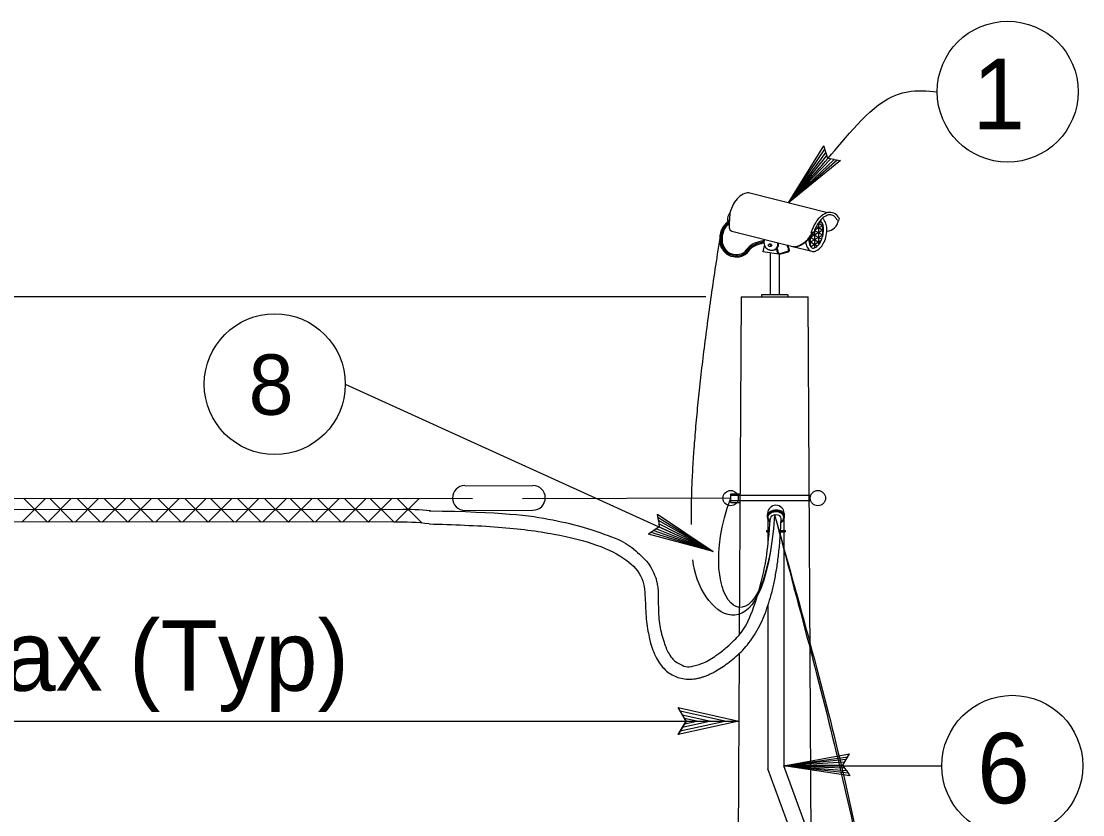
# Model space of a CAD drawing. Extents: x -893 to 867, y -474 to 712.
# Drawn here: x -655 to -549.6, y 111.4 to 190.3 of the extents above; entities that cross this region are included whole.
import ezdxf

# ---------------------------------------------------------------- set-up
doc = ezdxf.new("R2010")
doc.units = 0
for name, color, linetype in [('212 Leaders and Dim Lines', 7, 'Continuous'), ('214 Text and Titles', 7, 'Continuous'), ('221 Structural Steel', 7, 'Continuous'), ('226 Not Assigned', 7, 'Continuous'), ('227 Not Assigned', 7, 'Continuous'), ('230 Wood', 7, 'Continuous'), ('60 Nongeo Data', 7, 'Continuous')]:
    doc.layers.add(name, color=color, linetype=linetype)

msp = doc.modelspace()

# ---------------------------------------------------------------- linework, layer by layer
at = {"layer": '212 Leaders and Dim Lines'}
for p, q in [((-578.78, 172.25), (-575.28, 177.91)), ((-578.78, 172.25), (-575.19, 177.6)), ((-575.09, 177.29), (-578.78, 172.25)), ((-575.09, 177.29), (-575.28, 177.91)), ((-574.9, 176.67), (-575.09, 177.29)), ((-575, 176.98), (-578.78, 172.25)), ((-574.9, 176.67), (-578.78, 172.25)), ((-578.78, 172.25), (-574.58, 176.62)), ((-578.78, 172.25), (-574.27, 176.57)), ((-573.95, 176.51), (-578.78, 172.25)), ((-573.63, 176.46), (-578.78, 172.25)), ((-574.27, 176.57), (-574.9, 176.67)), ((-574.27, 176.57), (-573.63, 176.46)), ((-622.81, 154.23), (-586.28, 137.61)), ((-591.72, 140.68), (-591.8, 141.32)), ((-591.8, 141.32), (-586.28, 137.61)), ((-591.76, 141), (-586.28, 137.61)), ((-586.28, 137.61), (-591.72, 140.68)), ((-591.72, 140.68), (-591.64, 140.04)), ((-586.28, 137.61), (-591.68, 140.36)), ((-592.17, 139.68), (-592.71, 139.32)), ((-586.28, 137.61), (-592.71, 139.32)), ((-586.28, 137.61), (-592.44, 139.5)), ((-591.64, 140.04), (-592.17, 139.68)), ((-592.17, 139.68), (-586.28, 137.61)), ((-591.91, 139.86), (-586.28, 137.61)), ((-591.64, 140.04), (-586.28, 137.61)), ((-688.86, 120.75), (-583.74, 120.75)), ((-579.27, 116.29), (-572.73, 117.49)), ((-579.27, 116.29), (-572.89, 117.21)), ((-573.06, 116.93), (-572.73, 117.49)), ((-573.06, 116.93), (-579.27, 116.29)), ((-573.22, 116.66), (-579.27, 116.29)), ((-573.39, 116.38), (-579.27, 116.29)), ((-579.27, 116.29), (-563.57, 116.31)), ((-572.69, 115.3), (-579.27, 116.29)), ((-579.27, 116.29), (-573.04, 115.84)), ((-572.87, 115.57), (-579.27, 116.29)), ((-579.27, 116.29), (-573.21, 116.11)), ((-573.39, 116.38), (-573.06, 116.93)), ((-573.04, 115.84), (-573.39, 116.38)), ((-573.04, 115.84), (-572.69, 115.3))]:
    msp.add_line(p, q, dxfattribs=at)
msp.add_spline([(-578.78, 172.25), (-573.89, 177.82), (-566.95, 183.3), (-564.03, 183.3)], degree=3, dxfattribs=at)
at = {"layer": '214 Text and Titles'}
for centre in [(-557.03, 183.3), (-629.81, 154.23), (-556.57, 116.31)]:
    msp.add_circle(centre, 7, dxfattribs=at)
at = {"layer": '221 Structural Steel'}
for p, q in [((-583.5, 162.9), (-583.69, 129.4)), ((-583.5, 162.9), (-576.84, 162.9)), ((-576.53, 106.8), (-576.84, 162.9)), ((-583.7, 127.46), (-583.82, 106.8))]:
    msp.add_line(p, q, dxfattribs=at)
at = {"layer": '226 Not Assigned'}
for p, q in [((-574.93, 171.27), (-582.64, 173.22)), ((-584.83, 170.39), (-584.78, 170.43)), ((-584.75, 170.3), (-584.68, 170.35)), ((-575.36, 170.01), (-576.2, 169.53)), ((-575.36, 170.01), (-576.2, 169.53)), ((-575.31, 169.46), (-576.05, 169.89)), ((-575.31, 169.46), (-576.05, 169.89)), ((-576.05, 169.89), (-576.05, 169.89)), ((-575.54, 170.38), (-575.88, 170.19)), ((-575.54, 170.38), (-575.88, 170.19)), ((-575.88, 170.19), (-575.88, 170.19)), ((-575.34, 169.95), (-575.84, 170.24)), ((-575.34, 169.95), (-575.84, 170.24)), ((-575.84, 170.24), (-575.84, 170.24)), ((-575.81, 170.28), (-575.81, 168.09)), ((-575.81, 170.28), (-575.81, 168.09)), ((-575.81, 170.28), (-575.81, 170.28)), ((-575.54, 170.38), (-575.54, 170.38)), ((-575.41, 170.16), (-575.41, 168.92)), ((-575.41, 170.16), (-575.41, 168.92)), ((-575.41, 170.16), (-575.41, 170.16)), ((-575.36, 170.01), (-575.36, 170.01)), ((-575.34, 169.95), (-575.34, 169.95)), ((-584.43, 169.45), (-578.37, 167.92)), ((-575.31, 169.57), (-576.74, 168.74)), ((-575.31, 169.57), (-576.74, 168.74)), ((-575.37, 169.06), (-576.74, 168.27)), ((-575.37, 169.06), (-576.74, 168.27)), ((-576.74, 168.74), (-576.74, 168.74)), ((-575.69, 168.26), (-576.67, 168.83)), ((-575.69, 168.26), (-576.67, 168.83)), ((-576.67, 168.83), (-576.67, 168.83)), ((-576.63, 168.88), (-576.63, 167.97)), ((-576.63, 168.88), (-576.63, 167.97)), ((-576.63, 168.88), (-576.63, 168.88)), ((-576.57, 169.3), (-576.55, 169.27)), ((-576.57, 169.3), (-576.55, 169.27)), ((-576.57, 169.3), (-576.57, 169.3)), ((-576.57, 169.3), (-576.57, 169.3)), ((-576.55, 169.27), (-576.44, 169.28)), ((-576.55, 169.27), (-576.44, 169.28)), ((-576.55, 169.27), (-576.55, 169.27)), ((-576.55, 169.27), (-576.55, 169.27)), ((-576.49, 169.11), (-576.49, 169.11)), ((-576.45, 169.12), (-576.45, 169.12)), ((-576.44, 169.28), (-576.42, 169.23)), ((-576.44, 169.28), (-576.42, 169.23)), ((-576.44, 169.28), (-576.44, 169.28)), ((-576.44, 169.28), (-576.44, 169.28)), ((-576.42, 169.23), (-576.42, 169.23)), ((-575.51, 168.63), (-576.4, 169.15)), ((-575.51, 168.63), (-576.4, 169.15)), ((-576.4, 169.15), (-576.4, 169.15)), ((-576.4, 169.15), (-576.4, 169.15)), ((-576.4, 169.15), (-576.4, 169.15)), ((-576.4, 169.15), (-576.4, 169.15)), ((-576.34, 169.19), (-576.34, 169.19)), ((-576.22, 169.47), (-576.22, 167.77)), ((-576.22, 169.47), (-576.22, 167.77)), ((-576.22, 169.47), (-576.22, 169.47)), ((-575.38, 169.03), (-576.21, 169.51)), ((-575.38, 169.03), (-576.21, 169.51)), ((-576.21, 169.51), (-576.21, 169.51)), ((-576.2, 169.53), (-576.2, 169.53)), ((-575.41, 168.92), (-575.41, 168.92)), ((-575.38, 169.03), (-575.38, 169.03)), ((-575.37, 169.06), (-575.37, 169.06)), ((-575.31, 169.57), (-575.31, 169.57)), ((-575.31, 169.46), (-575.31, 169.46)), ((-585.63, 168.47), (-585.63, 168.45)), ((-585.5, 168.47), (-585.5, 168.47)), ((-581.22, 168.52), (-581.6, 168.4)), ((-581.57, 168.29), (-581.58, 168.29)), ((-581.23, 168.4), (-581.57, 168.29)), ((-581.53, 168.17), (-581.56, 168.16)), ((-581.22, 168.27), (-581.53, 168.17)), ((-581.22, 168.64), (-581.23, 168.2)), ((-580.65, 168.16), (-580.72, 168.16)), ((-580.55, 167.9), (-580.63, 167.9)), ((-580.51, 168.14), (-580.59, 168.14)), ((-580.46, 168.01), (-580.54, 168.01)), ((-579.88, 168.3), (-579.88, 167.95)), ((-579.82, 168.28), (-579.82, 167.95)), ((-578.37, 167.92), (-576.48, 167.44)), ((-575.95, 167.94), (-576.76, 168.41)), ((-575.95, 167.94), (-576.76, 168.41)), ((-576.76, 168.41), (-576.76, 168.41)), ((-576.74, 168.27), (-576.74, 168.27)), ((-576.63, 167.97), (-576.63, 167.97)), ((-575.57, 168.47), (-576.58, 167.89)), ((-575.57, 168.47), (-576.58, 167.89)), ((-576.58, 167.89), (-576.58, 167.89)), ((-576.22, 167.77), (-576.22, 167.77)), ((-575.95, 167.94), (-575.95, 167.94)), ((-575.81, 168.09), (-575.81, 168.09)), ((-575.69, 168.26), (-575.69, 168.26)), ((-575.57, 168.47), (-575.57, 168.47)), ((-575.51, 168.63), (-575.51, 168.63)), ((-583.07, 167.29), (-583.1, 167.25)), ((-582.97, 167.22), (-583.03, 167.15)), ((-579.75, 167.14), (-581.34, 167.39)), ((-580.61, 167.28), (-580.61, 163.12)), ((-579.73, 167.15), (-579.73, 163.12)), ((-579.7, 167.15), (-578.8, 167.4)), ((-579.64, 167.23), (-578.87, 167.44)), ((-578.86, 163.12), (-581.48, 163.12)), ((-581.48, 163.12), (-581.48, 162.9)), ((-578.86, 163.12), (-578.86, 162.9)), ((-580.87, 141.38), (-580.87, 141.31)), ((-579.24, 141.38), (-579.24, 141.33)), ((-580.93, 141.11), (-580.93, 140.98)), ((-580.85, 140.74), (-580.85, 139.7)), ((-579.26, 140.75), (-579.26, 139.7)), ((-580.97, 139.7), (-580.97, 139.57)), ((-580.97, 139.7), (-580.7, 139.7)), ((-580.97, 139.57), (-580.71, 139.57)), ((-580.84, 139.57), (-580.84, 138.44)), ((-579.58, 139.7), (-579.14, 139.7)), ((-579.58, 139.57), (-579.14, 139.57)), ((-579.27, 139.57), (-579.27, 116.29)), ((-579.14, 139.7), (-579.14, 139.57)), ((-580.84, 132.24), (-580.84, 116.02)), ((-578.18, 108.75), (-580.84, 116.02)), ((-576.61, 109.03), (-579.27, 116.29))]:
    msp.add_line(p, q, dxfattribs=at)
msp.add_lwpolyline([(-580.76, 167.92), (-580.81, 168.05), (-580.72, 168.16), (-580.59, 168.14), (-580.54, 168.01), (-580.63, 167.9)], close=True, dxfattribs=at)
msp.add_lwpolyline([(-580.65, 168.16), (-580.51, 168.14), (-580.46, 168.01), (-580.55, 167.9)], dxfattribs=at)
for centre, radius, start, end in [((-582.5, 171.52), 1.78, 110.7575, 135.0795), ((-582.84, 172.41), 0.834, 74.8663, 110.7575), ((-580.5, 170.11), 4.27, 151.528, 164.8663), ((-581.78, 170.8), 2.81, 135.0795, 151.528), ((-583.7, 170.55), 1.16, 141.8597, 182.48), ((-573.46, 170.02), 11.22, 173.8848, 181.3601), ((-584.24, 170.94), 0.491, 137.5505, 138.8891), ((-573.61, 168.73), 2.94, 135.0795, 151.528), ((-574.34, 169.46), 1.91, 110.7575, 135.0795), ((-574.34, 169.46), 1.66, 110.7575, 135.0795), ((-574.68, 170.35), 0.959, 74.8663, 110.7575), ((-574.68, 170.35), 0.71, 74.8663, 110.7575), ((-574.68, 170.35), 0.71, 38.975, 74.8663), ((-574.68, 170.35), 0.959, 38.975, 74.8663), ((-575.42, 169.75), 1.66, 27.6769, 38.975), ((-575.42, 169.75), 1.91, 27.6769, 38.975), ((-583.41, 168.68), 2.22, 129.4604, 185.753), ((-583.41, 168.68), 2.1, 129.4604, 185.753), ((-583.41, 168.68), 1.99, 129.4604, 185.753), ((-584.84, 170.48), 0.0173, 112.188, 167.1334), ((-584.84, 170.48), 0.0173, 167.1334, 222.0788), ((-584.75, 170.57), 0.137, 222.0788, 240.9283), ((-584.8, 170.37), 0.137, 93.3385, 112.188), ((-584.67, 170.71), 0.303, 240.9283, 250.2691), ((-584.79, 170.21), 0.303, 83.9977, 93.3385), ((-584.59, 170.95), 0.561, 250.2691, 257.1334), ((-584.81, 169.95), 0.561, 77.1334, 83.9977), ((-584.59, 170.95), 0.561, 257.1334, 260.9756), ((-584.81, 169.95), 0.561, 75.0958, 77.1334), ((-584.35, 169.77), 0.327, 181.3601, 255.8024), ((-572.34, 168.04), 4.39, 151.528, 161.1295), ((-572.34, 168.04), 4.14, 151.528, 161.1295), ((-573.61, 168.73), 2.69, 139.832, 151.528), ((-573.61, 168.73), 2.69, 135.0795, 139.832), ((-575.74, 170.22), 0.263, 38.975, 73.3871), ((-576.27, 169.79), 0.935, 14.653, 38.975), ((-575.74, 170.22), 0.59, 38.975, 57.7511), ((-576.97, 169.61), 1.66, 358.2045, 14.653), ((-576.27, 169.79), 1.26, 14.653, 38.975), ((-576.97, 169.61), 1.99, 358.2045, 14.653), ((-575.06, 170.66), 1.23, 273.3873, 353.5645), ((-573.89, 170.69), 0.174, 252.0006, 343.3532), ((-578.84, 170.48), 2.69, 288.226, 333.3719), ((-578.84, 170.48), 2.73, 289.9223, 319.3468), ((-575.12, 168.62), 1.66, 176.9962, 194.653), ((-578.84, 170.48), 2.73, 319.3468, 329.8025), ((-578.84, 170.48), 2.56, 332.6512, 336.7605), ((-576.48, 169.23), 0.114, 320.3601, 136.2453), ((-576.48, 169.23), 0.114, 320.3601, 136.2453), ((-578.84, 170.48), 2.73, 329.8025, 332.7143), ((-576.52, 169.34), 0.23, 279.3217, 320.7744), ((-576.52, 169.34), 0.23, 279.3217, 320.7744), ((-576.49, 169.24), 0.123, 285.3489, 316.7479), ((-576.49, 169.24), 0.123, 285.3489, 316.7479), ((-578.84, 170.48), 2.81, 332.6844, 336.7605), ((-578, 169.64), 2.69, 331.528, 344.8663), ((-578, 169.64), 2.69, 344.8663, 358.2045), ((-578, 169.64), 3.02, 331.528, 344.8663), ((-578, 169.64), 3.02, 344.8663, 358.2045), ((-583.96, 168.54), 1.67, 182.6042, 303.6216), ((-583.96, 168.54), 1.55, 182.6042, 303.6216), ((-583.96, 168.54), 1.43, 182.6042, 303.6216), ((-581.18, 166.08), 2.36, 100.3499, 147.425), ((-581.18, 166.08), 2.24, 100.3499, 147.425), ((-581.18, 166.08), 2.12, 100.3499, 147.425), ((-580, 167.36), 1.34, 151.5678, 178.4616), ((-580.79, 168.2), 0.433, 179.6563, 187.4436), ((-580.65, 168.22), 0.573, 187.4436, 211.472), ((-580.54, 168.29), 0.702, 211.472, 231.6456), ((-580.44, 168.42), 0.871, 231.6456, 249.7411), ((-580.4, 168.13), 0.573, 288.0102, 312.0386), ((-580.34, 168.12), 0.573, 288.0102, 312.0386), ((-580.31, 168.02), 0.433, 312.0386, 339.7411), ((-581.19, 167.07), 1.34, 7.9441, 26.4653), ((-580.25, 168.02), 0.433, 312.0386, 339.7411), ((-581.13, 167.11), 1.34, 9.974, 27.3158), ((-580.31, 168.02), 0.433, 339.7411, 350.0392), ((-580.25, 168.02), 0.433, 339.7411, 350.0392), ((-580.1, 167.36), 1.34, 10.1204, 31.8472), ((-580.04, 167.39), 1.34, 6.3561, 29.0696), ((-578.21, 168.55), 0.654, 255.8024, 288.226), ((-578.14, 168.53), 0.654, 255.8024, 289.9223), ((-575.12, 168.62), 1.99, 185.127, 194.653), ((-575.82, 168.43), 1.26, 194.653, 218.975), ((-576.34, 168.01), 0.59, 218.975, 254.8663), ((-575.82, 168.43), 0.935, 194.653, 218.975), ((-576.34, 168.01), 0.263, 218.975, 254.8663), ((-576.34, 168.01), 0.263, 254.8663, 290.7575), ((-576.58, 168.64), 0.935, 290.7575, 315.0795), ((-576.58, 168.64), 1.26, 290.7575, 315.0795), ((-577.09, 169.15), 1.66, 315.0795, 331.528), ((-577.09, 169.15), 1.99, 315.0795, 331.528), ((-580.44, 168.42), 0.871, 249.7411, 267.8366), ((-580.44, 168.25), 0.702, 267.8366, 288.0102), ((-580.37, 168.42), 0.871, 264.0813, 267.8366), ((-580.38, 168.25), 0.702, 267.8366, 288.0102), ((-579.73, 167.28), 0.131, 187.9441, 285.2408), ((-579.68, 167.36), 0.131, 189.974, 285.2408), ((-578.91, 167.57), 0.131, 285.2408, 10.1204), ((-578.83, 167.52), 0.131, 285.2408, 6.3561), ((-576.34, 168.01), 0.59, 254.8663, 290.7575), ((-580.05, 141.38), 0.815, 0, 180)]:
    msp.add_arc(centre, radius, start, end, dxfattribs=at)
for centre, major_axis, ratio, start_param, end_param in [((-580.05, 141.01), (-0.873, -0.014), 0.712832, 2.198425, 7.138126), ((-580.05, 141.1), (-0.873, -0.014), 0.712832, 3.097514, 6.239106), ((-580.06, 140.9), (-0.536, -0.008), 0.654505, 3.097514, 6.239106)]:
    msp.add_ellipse(centre, major_axis=major_axis, ratio=ratio, start_param=start_param, end_param=end_param, dxfattribs=at)
for points, degree in [([(-579.53, 140.61), (-579.51, 140.63), (-579.5, 140.64), (-579.34, 140.75), (-579.27, 140.89), (-579.27, 141.15), (-579.35, 141.28), (-579.64, 141.48), (-579.85, 141.54), (-580.28, 141.54), (-580.48, 141.47), (-580.77, 141.26), (-580.84, 141.12), (-580.84, 140.99)], 3), ([(-580.18, 141.25), (-561.3, 73.37), (-577.13, 41.07), (-596.37, 41.07), (-597.08, 48.24)], 2), ([(-580.84, 140.99), (-580.84, 140.86), (-580.76, 140.73), (-580.61, 140.63), (-580.61, 140.63), (-580.61, 140.63)], 3)]:
    msp.add_open_spline(points, degree=degree, dxfattribs=at)
at = {"layer": '227 Not Assigned'}
for p, q in [((-610.91, 144.14), (-604.19, 144.17)), ((-610.16, 142.84), (-683.14, 142.89)), ((-654.91, 140.54), (-652.57, 142.87)), ((-654.72, 142.87), (-652.38, 140.53)), ((-652.35, 140.53), (-650.02, 142.87)), ((-652.16, 142.87), (-649.82, 140.53)), ((-649.64, 140.53), (-647.31, 142.87)), ((-649.45, 142.87), (-647.11, 140.53)), ((-646.95, 140.53), (-644.61, 142.87)), ((-646.75, 142.87), (-644.41, 140.53)), ((-644.4, 140.53), (-642.06, 142.86)), ((-644.19, 142.87), (-641.85, 140.53)), ((-641.65, 140.53), (-639.32, 142.86)), ((-641.44, 142.86), (-639.11, 140.52)), ((-638.96, 140.52), (-636.63, 142.86)), ((-638.75, 142.86), (-636.41, 140.52)), ((-636.41, 140.52), (-634.07, 142.86)), ((-636.19, 142.86), (-633.85, 140.52)), ((-633.72, 140.52), (-631.38, 142.86)), ((-633.5, 142.86), (-631.16, 140.52)), ((-631.02, 140.52), (-628.69, 142.85)), ((-630.8, 142.85), (-628.46, 140.52)), ((-628.47, 140.52), (-626.14, 142.85)), ((-628.24, 142.85), (-625.9, 140.51)), ((-625.79, 140.51), (-623.45, 142.85)), ((-625.55, 142.85), (-623.21, 140.51)), ((-623.09, 140.51), (-620.76, 142.85)), ((-622.86, 142.85), (-620.52, 140.51)), ((-620.54, 140.51), (-618.21, 142.85)), ((-620.3, 142.85), (-617.96, 140.51)), ((-617.85, 140.51), (-615.51, 142.84)), ((-617.61, 142.84), (-615.19, 140.43)), ((-584.53, 142.9), (-605.21, 142.85)), ((-584.53, 143.35), (-583.6, 143.35)), ((-584.53, 142.46), (-584.53, 143.35)), ((-576.6, 143.16), (-584.53, 143.16)), ((-576.59, 142.64), (-584.53, 142.64)), ((-584.53, 142.46), (-583.6, 142.46)), ((-617.39, 141.76), (-683.14, 141.81)), ((-611.02, 141.67), (-604.18, 141.71)), ((-617.95, 140.51), (-683.14, 140.56))]:
    msp.add_line(p, q, dxfattribs=at)
for centre in [(-584.54, 142.91), (-575.88, 142.91)]:
    msp.add_circle(centre, 0.762, dxfattribs=at)
for centre, radius, start, end in [((-610.94, 142.92), 1.23, 90.1671, 270.1671), ((-604.18, 142.94), 1.23, 270.1671, 90.1671), ((-616.67, 119.41), 22.36, 84.0606, 91.863), ((-617.21, 118.16), 22.36, 83.002, 91.8963)]:
    msp.add_arc(centre, radius, start, end, dxfattribs=at)
for points, degree in [([(-588.44, 140.3), (-588.53, 150.29), (-585.47, 169.52)], 2), ([(-580.18, 141.25), (-581.23, 125.79), (-588.56, 132.22), (-584.53, 142.9)], 3), ([(-614.47, 141.65), (-607.25, 141.53), (-601.8, 140.9), (-596.09, 139.04), (-594.58, 138.27), (-592.93, 136.72), (-592.49, 136.13), (-592.04, 135.15), (-591.92, 134.81), (-591.81, 134.28), (-591.78, 134.1), (-591.74, 133.75), (-591.73, 133.52), (-591.73, 131.27), (-591.51, 129.62), (-590.93, 127.91), (-590.7, 127.47), (-590.23, 126.82), (-590.01, 126.63), (-589.13, 126.15), (-588.56, 126.1), (-587.3, 126.5), (-586.83, 126.72), (-586.04, 127.23), (-585.77, 127.42), (-585.2, 127.86), (-584.87, 128.14), (-583.52, 129.38), (-582.6, 130.88), (-581.26, 135.11), (-580.83, 137.81), (-580.6, 140.9)], 3), ([(-614.49, 140.35), (-593.03, 139.99), (-593.03, 126.78), (-587.63, 123.88), (-579.83, 130.98), (-579.53, 140.89)], 2), ([(-580.18, 141.25), (-561.49, 77.93), (-587.14, 59.5), (-593.22, 63.11), (-588.04, 71.48)], 2), ([(-580.18, 141.25), (-581.23, 125.79), (-587.84, 131.59), (-588.29, 136.78)], 3)]:
    msp.add_open_spline(points, degree=degree, dxfattribs=at)
at = {"layer": '230 Wood'}
msp.add_line((-582.57, 162.9), (-577.77, 162.9), dxfattribs=at)
at = {"layer": '60 Nongeo Data'}
msp.add_line((-587.01, 162.9), (-785.8, 162.9), dxfattribs=at)
msp.add_lwpolyline([(-589.76, 122.09), (-583.74, 120.75), (-589.76, 119.41), (-589.55, 119.77), (-585.13, 120.74), (-589.55, 121.74), (-589.34, 121.38), (-586.51, 120.75), (-589.33, 120.12), (-589.12, 120.48), (-587.9, 120.75), (-589.12, 121.02), (-588.96, 120.75), (-589.76, 119.41), (-588.96, 120.75)], close=True, dxfattribs=at)

# ---------------------------------------------------------------- texts
at = {"layer": '212 Leaders and Dim Lines'}
msp.add_text("12' Max (Typ)", height=6.9998, dxfattribs=at).set_placement((-679.37, 123.76))
at = {"layer": '214 Text and Titles'}
for s, height, p in [('1', 7, (-560.51, 179.57)), ('8', 6, (-632.41, 151.19)), ('6', 7, (-560.05, 112.58))]:
    msp.add_text(s, height=height, dxfattribs=at).set_placement(p)

doc.saveas('drawing.dxf')
